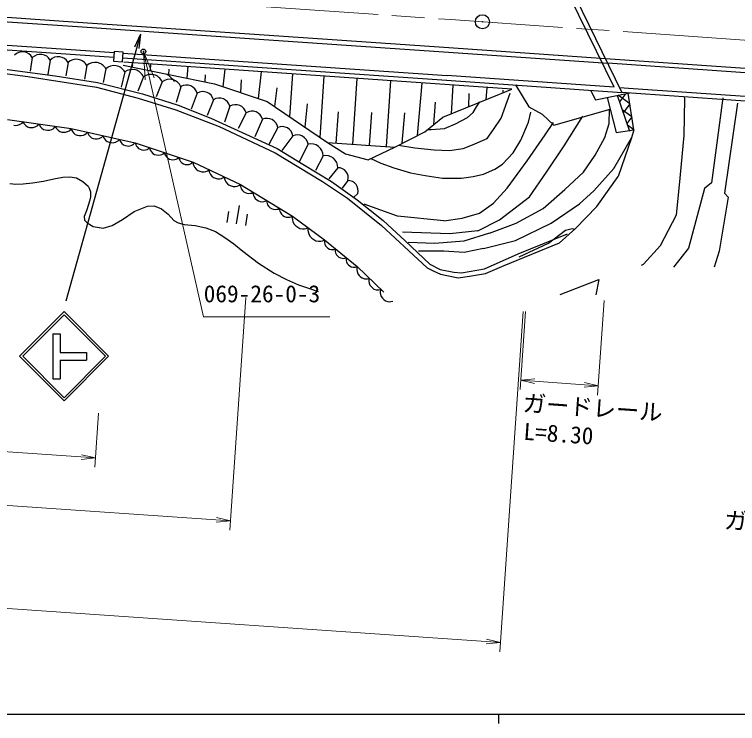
# Model space of a CAD drawing. Units: millimetres, scale not verified. Extents: x 40000 to 680000, y 20000 to 380000.
# Drawn here: x 316194 to 393608, y 204000 to 279880 of the extents above; entities that cross this region are included whole.
import ezdxf
from ezdxf.enums import TextEntityAlignment as Align

# ---------------------------------------------------------------- set-up
doc = ezdxf.new("R2010")
doc.units = ezdxf.units.MM
doc.header["$LTSCALE"] = 1000
doc.header["$PDMODE"] = 32
doc.header["$PDSIZE"] = 500
doc.linetypes.add('CHAIN', pattern=[18.5, 12, -1.5, 3.5, -1.5])
for name, color, linetype, lineweight in [('M-BGD', 7, 'Continuous', 25), ('M-BMK', 2, 'CHAIN', 13), ('M-BMK-SRVR', 3, 'Continuous', 25), ('M-STR-HTXT', 7, 'Continuous', 13), ('M-STR-STR1', 1, 'Continuous', 25), ('M-STR-STRC', 7, 'Continuous', 25), ('M-TTL-BAND', 7, 'Continuous', 25)]:
    doc.layers.add(name, color=color, linetype=linetype, lineweight=lineweight)
doc.layers.add('M-OTRS', color=6, linetype='Continuous')
doc.styles.add('ＭＳ ゴシック', font='')
doc.styles.get('ＭＳ ゴシック').set_extended_font_data('MS Gothic')

# ---------------------------------------------------------------- blocks, each defined once
blk = doc.blocks.new('open_arrow')
at = {"color": 0, "linetype": 'Continuous', "lineweight": -2}
blk.add_lwpolyline([(7.5, 1.25), (0, 0), (7.5, -1.25)], dxfattribs=at)

msp = doc.modelspace()

# ---------------------------------------------------------------- linework, layer by layer
at = {"layer": 'M-BGD'}
for p, q in [((375649, 282956), (381236, 271540)), ((380406, 272099), (375327, 282478)), ((303034, 280446), (322987, 279073)), ((303000, 279947), (322953, 278575)), ((322987, 279073), (342940, 277701)), ((322953, 278575), (342906, 277202)), ((302828, 277453), (322781, 276080)), ((342906, 277202), (362674, 275843)), ((342940, 277701), (362708, 276342)), ((302794, 276954), (322747, 275582)), ((322781, 276080), (326856, 275800)), ((326864, 275906), (326789, 274868)), ((327849, 275835), (326864, 275906)), ((327774, 274797), (327849, 275835)), ((327841, 275733), (342734, 274708)), ((362670, 275843), (379712, 274653)), ((362705, 276342), (379458, 275172)), ((318106, 275258), (317882, 273795)), ((320018, 275001), (319782, 273473)), ((322747, 275582), (326820, 275302)), ((326789, 274868), (327774, 274797)), ((326828, 275405), (326858, 275399)), ((327805, 275234), (342700, 274209)), ((306101, 274692), (317628, 273244)), ((310417, 274662), (320563, 273298)), ((321930, 274744), (321694, 273298)), ((323957, 274405), (323693, 272960)), ((325983, 274066), (325687, 272598)), ((327845, 274467), (337600, 272462)), ((369448, 271871), (327913, 274782)), ((328820, 274267), (328866, 274489)), ((330771, 273866), (330788, 274580)), ((334673, 273063), (334784, 274300)), ((334675, 274308), (334781, 274263)), ((342700, 274209), (362468, 272850)), ((342734, 274708), (362503, 273349)), ((320563, 273298), (325078, 272593)), ((328010, 273727), (327609, 272094)), ((332476, 273515), (332650, 273404)), ((332650, 273404), (333094, 273005)), ((332722, 273464), (332766, 274031)), ((336624, 272662), (336663, 273413)), ((338543, 272145), (338737, 274023)), ((342316, 270881), (342625, 273751)), ((345684, 268917), (345984, 273516)), ((348916, 266719), (349367, 273279)), ((380406, 272099), (362496, 273349)), ((317628, 273244), (324975, 272102)), ((325078, 272593), (329903, 271383)), ((330013, 273202), (329419, 271684)), ((332016, 272678), (331372, 271050)), ((333094, 273005), (333323, 272691)), ((340430, 271513), (340498, 272869)), ((352419, 265991), (352887, 273032)), ((356013, 265752), (356480, 272780)), ((359335, 266920), (359842, 272544)), ((362461, 272850), (381236, 271540)), ((324975, 272102), (329438, 270909)), ((334019, 272153), (333498, 270465)), ((337600, 272462), (343259, 270565)), ((344067, 270016), (344312, 272043)), ((362072, 268873), (369448, 271871)), ((362994, 269248), (363146, 272313)), ((366682, 270747), (366809, 272056)), ((368526, 271497), (368526, 271781)), ((369828, 272336), (371262, 269984)), ((377872, 271774), (378387, 270740)), ((329903, 271383), (333707, 270180)), ((335767, 271455), (335130, 269728)), ((364838, 269997), (364882, 271411)), ((368288, 268791), (369272, 271464)), ((378387, 270740), (382074, 271481)), ((379661, 270996), (380603, 267231)), ((382068, 267345), (380746, 271214)), ((382076, 270323), (380834, 271232)), ((381617, 271389), (380982, 270522)), ((382508, 267527), (381902, 271446)), ((387949, 270861), (387931, 271072)), ((329438, 270909), (333474, 269673)), ((333707, 270180), (337234, 268767)), ((337514, 270756), (336824, 269058)), ((343259, 270565), (349724, 266170)), ((347300, 267818), (347553, 270313)), ((361107, 268101), (361271, 270496)), ((365665, 269999), (366021, 270545)), ((382076, 270323), (381377, 269368)), ((387909, 266929), (387949, 270861)), ((392036, 270944), (390820, 261868)), ((393605, 270391), (392217, 260764)), ((333474, 269673), (338101, 267880)), ((339262, 270057), (338690, 268360)), ((350622, 266110), (350902, 269468)), ((365293, 269378), (365665, 269999)), ((371241, 268370), (371473, 269413)), ((371262, 269984), (372693, 269227)), ((373946, 268029), (379960, 269732)), ((379881, 268210), (379912, 269704)), ((382292, 268925), (381273, 269671)), ((315447, 268654), (322258, 267669)), ((337234, 268767), (344310, 265541)), ((341009, 269359), (340128, 267680)), ((342757, 268660), (341914, 266792)), ((354216, 265871), (354450, 269389)), ((357719, 266101), (357993, 269353)), ((360142, 267330), (362072, 268873)), ((363425, 268169), (364705, 268840)), ((364705, 268840), (365293, 269378)), ((367469, 267567), (368288, 268791)), ((372693, 269227), (373946, 268029)), ((375048, 265830), (377051, 268988)), ((382292, 268925), (381771, 268214)), ((316115, 268042), (316316, 268013)), ((316316, 268013), (316523, 268017)), ((316523, 268017), (316740, 268089)), ((316740, 268089), (316889, 268170)), ((316889, 268170), (317004, 268257)), ((317004, 268257), (317130, 268410)), ((317130, 268410), (317206, 268227)), ((317206, 268227), (317293, 268112)), ((317293, 268112), (317413, 267992)), ((317413, 267992), (317600, 267861)), ((317600, 267861), (317797, 267799)), ((318422, 267846), (318571, 267927)), ((318571, 267927), (318687, 268013)), ((318687, 268013), (318812, 268167)), ((318812, 268167), (318893, 267973)), ((318893, 267973), (318985, 267851)), ((320461, 267747), (320594, 267910)), ((320594, 267910), (320670, 267727)), ((338101, 267880), (344113, 265080)), ((362235, 267687), (363425, 268169)), ((370423, 266442), (371241, 268370)), ((373002, 266984), (373903, 268336)), ((379399, 266715), (379881, 268210)), ((382508, 267527), (381838, 268018)), ((317797, 267799), (317999, 267769)), ((317999, 267769), (318206, 267774)), ((318206, 267774), (318422, 267846)), ((318985, 267851), (319112, 267724)), ((319112, 267724), (319310, 267586)), ((319310, 267586), (319519, 267519)), ((319519, 267519), (319733, 267488)), ((319733, 267488), (319952, 267493)), ((319952, 267493), (320181, 267569)), ((320181, 267569), (320339, 267655)), ((320339, 267655), (320461, 267747)), ((320670, 267727), (320757, 267611)), ((320757, 267611), (320877, 267491)), ((320877, 267491), (321064, 267361)), ((321064, 267361), (321261, 267298)), ((321261, 267298), (321463, 267269)), ((321463, 267269), (321670, 267273)), ((321670, 267273), (321886, 267345)), ((321886, 267345), (322035, 267426)), ((322035, 267426), (322151, 267513)), ((322151, 267513), (322276, 267666)), ((322258, 267669), (322324, 267470)), ((322258, 267669), (329135, 266137)), ((322324, 267470), (322406, 267341)), ((322406, 267341), (322523, 267204)), ((322523, 267204), (322711, 267052)), ((323742, 267043), (323871, 267125)), ((323871, 267125), (324015, 267278)), ((324015, 267278), (324078, 267089)), ((324078, 267089), (324155, 266968)), ((344382, 267773), (343432, 265972)), ((356911, 265692), (360142, 267330)), ((360455, 267580), (360798, 267567)), ((360798, 267567), (362235, 267687)), ((366788, 266612), (367469, 267567)), ((380603, 267231), (382508, 267527)), ((382508, 267527), (382245, 266684)), ((322711, 267052), (322914, 266970)), ((322914, 266970), (323125, 266923)), ((323125, 266923), (323343, 266911)), ((323343, 266911), (323578, 266969)), ((323578, 266969), (323742, 267043)), ((324155, 266968), (324266, 266839)), ((324266, 266839), (324443, 266695)), ((324443, 266695), (324634, 266617)), ((324634, 266617), (324833, 266573)), ((324833, 266573), (325040, 266562)), ((325040, 266562), (325261, 266617)), ((325261, 266617), (325416, 266687)), ((325416, 266687), (325538, 266764)), ((325538, 266764), (325674, 266908)), ((325674, 266908), (325741, 266709)), ((325741, 266709), (325823, 266580)), ((325823, 266580), (325940, 266443)), ((325940, 266443), (326127, 266291)), ((327158, 266282), (327287, 266364)), ((327287, 266364), (327431, 266517)), ((327431, 266517), (327494, 266328)), ((327494, 266328), (327571, 266207)), ((346008, 266885), (344817, 265320)), ((365222, 265925), (366788, 266612)), ((369571, 265069), (370423, 266442)), ((371085, 264207), (373002, 266984)), ((378382, 264839), (379399, 266715)), ((380364, 263398), (382245, 266684)), ((382245, 266684), (380836, 262544)), ((387407, 261628), (387909, 266929)), ((326127, 266291), (326330, 266209)), ((326330, 266209), (326541, 266162)), ((326541, 266162), (326760, 266150)), ((326760, 266150), (326994, 266208)), ((326994, 266208), (327158, 266282)), ((327571, 266207), (327682, 266078)), ((327682, 266078), (327859, 265934)), ((327859, 265934), (328051, 265856)), ((328051, 265856), (328250, 265812)), ((328250, 265812), (328456, 265801)), ((328456, 265801), (328678, 265856)), ((328678, 265856), (328832, 265926)), ((328832, 265926), (328954, 266003)), ((328954, 266003), (329091, 266147)), ((329135, 266137), (329175, 265955)), ((329135, 266137), (335310, 264066)), ((329175, 265955), (329236, 265833)), ((329236, 265833), (329327, 265701)), ((329327, 265701), (329478, 265549)), ((329478, 265549), (329650, 265458)), ((330510, 265507), (330652, 265628)), ((330652, 265628), (330695, 265435)), ((344310, 265541), (347053, 263846)), ((347633, 265998), (346687, 264118)), ((349724, 266170), (356911, 265692)), ((349724, 266170), (351648, 264969)), ((354046, 264318), (356911, 265692)), ((357326, 265902), (359051, 265594)), ((359051, 265594), (361146, 265388)), ((364248, 265530), (365222, 265925)), ((373167, 262994), (375048, 265830)), ((329650, 265458), (329832, 265397)), ((329832, 265397), (330024, 265366)), ((330024, 265366), (330237, 265396)), ((330237, 265396), (330389, 265447)), ((330389, 265447), (330510, 265507)), ((330695, 265435), (330759, 265305)), ((330759, 265305), (330856, 265166)), ((330856, 265166), (331017, 265004)), ((331017, 265004), (331199, 264907)), ((331199, 264907), (331393, 264842)), ((331393, 264842), (331597, 264809)), ((331597, 264809), (331823, 264841)), ((331823, 264841), (331984, 264895)), ((331984, 264895), (332113, 264959)), ((332113, 264959), (332264, 265088)), ((332264, 265088), (332304, 264905)), ((332304, 264905), (332365, 264784)), ((332365, 264784), (332456, 264652)), ((344113, 265080), (349170, 261993)), ((351648, 264969), (354046, 264318)), ((361146, 265388), (362776, 265315)), ((362776, 265315), (364248, 265530)), ((368439, 263872), (369571, 265069)), ((377126, 263016), (378382, 264839)), ((332456, 264652), (332607, 264500)), ((332607, 264500), (332779, 264409)), ((332779, 264409), (332961, 264348)), ((332961, 264348), (333153, 264317)), ((333153, 264317), (333366, 264347)), ((333366, 264347), (333518, 264397)), ((333518, 264397), (333639, 264458)), ((333639, 264458), (333781, 264579)), ((333781, 264579), (333821, 264397)), ((333821, 264397), (333882, 264275)), ((333882, 264275), (333972, 264143)), ((333972, 264143), (334124, 263991)), ((334124, 263991), (334296, 263900)), ((335156, 263949), (335298, 264070)), ((335310, 264066), (335333, 263846)), ((335310, 264066), (340389, 261691)), ((349230, 264737), (348438, 263171)), ((354353, 264465), (355410, 263981)), ((368934, 261281), (371085, 264207)), ((334296, 263900), (334478, 263839)), ((334478, 263839), (334670, 263808)), ((334670, 263808), (334883, 263838)), ((334883, 263838), (335035, 263889)), ((335035, 263889), (335156, 263949)), ((335333, 263846), (335388, 263694)), ((335388, 263694), (335477, 263527)), ((335477, 263527), (335635, 263327)), ((335635, 263327), (335826, 263196)), ((336847, 263137), (337031, 263261)), ((337031, 263261), (337053, 263052)), ((347053, 263846), (350136, 261991)), ((350828, 263475), (349842, 262278)), ((355410, 263981), (356820, 263462)), ((356820, 263462), (358580, 262940)), ((366417, 262801), (367617, 263339)), ((367617, 263339), (368439, 263872)), ((378234, 261018), (380364, 263398)), ((320393, 262278), (321371, 262475)), ((321371, 262475), (322129, 262512)), ((322129, 262512), (322823, 262391)), ((335826, 263196), (336032, 263099)), ((336032, 263099), (336255, 263037)), ((336255, 263037), (336510, 263044)), ((336510, 263044), (336696, 263082)), ((336696, 263082), (336847, 263137)), ((337053, 263052), (337105, 262909)), ((337105, 262909), (337189, 262750)), ((337189, 262750), (337339, 262561)), ((337339, 262561), (337520, 262437)), ((337520, 262437), (337715, 262345)), ((338487, 262381), (338662, 262499)), ((338662, 262499), (338684, 262278)), ((358580, 262940), (360167, 262640)), ((360167, 262640), (362031, 262374)), ((364039, 262356), (365312, 262533)), ((365312, 262533), (366417, 262801)), ((371329, 260349), (373167, 262994)), ((375113, 261161), (377126, 263016)), ((378530, 259314), (380836, 262544)), ((315701, 261793), (316325, 261722)), ((316325, 261722), (317132, 261738)), ((317132, 261738), (318112, 261870)), ((318112, 261870), (319307, 262046)), ((319307, 262046), (320393, 262278)), ((322823, 262391), (323513, 262015)), ((323513, 262015), (324068, 261500)), ((337715, 262345), (337926, 262286)), ((337926, 262286), (338168, 262293)), ((338168, 262293), (338344, 262329)), ((338344, 262329), (338487, 262381)), ((338684, 262278), (338739, 262127)), ((338739, 262127), (338829, 261959)), ((338829, 261959), (338987, 261759)), ((338987, 261759), (339177, 261628)), ((340199, 261570), (340383, 261694)), ((340389, 261691), (340388, 261504)), ((340389, 261691), (345954, 258312)), ((349170, 261993), (351849, 260233)), ((350136, 261991), (352895, 260040)), ((351892, 262106), (351272, 261303)), ((362031, 262374), (364039, 262356)), ((390820, 261868), (390089, 261272)), ((324068, 261500), (324192, 261292)), ((324192, 261292), (324335, 260915)), ((324335, 260915), (324353, 260381)), ((339177, 261628), (339384, 261532)), ((339384, 261532), (339607, 261470)), ((339607, 261470), (339861, 261476)), ((339861, 261476), (340047, 261515)), ((340047, 261515), (340199, 261570)), ((340388, 261504), (340420, 261373)), ((340420, 261373), (340479, 261224)), ((340479, 261224), (340594, 261042)), ((340594, 261042), (340741, 260915)), ((340741, 260915), (340905, 260816)), ((367482, 259702), (368934, 261281)), ((372808, 259120), (375113, 261161)), ((376671, 259614), (378234, 261018)), ((387056, 258422), (387407, 261628)), ((390089, 261272), (388346, 254875)), ((324353, 260381), (324226, 259894)), ((340905, 260816), (341086, 260743)), ((341086, 260743), (341300, 260726)), ((341300, 260726), (341459, 260741)), ((341459, 260741), (341591, 260774)), ((341591, 260774), (341756, 260861)), ((341756, 260861), (341755, 260662)), ((341755, 260662), (341789, 260522)), ((341789, 260522), (341853, 260364)), ((341853, 260364), (341974, 260171)), ((341974, 260171), (342131, 260036)), ((351849, 260233), (355504, 257287)), ((352957, 260736), (352497, 260280)), ((368134, 257906), (371329, 260349)), ((392590, 260323), (391627, 254546)), ((392217, 260764), (392590, 260323)), ((324226, 259894), (323931, 258978)), ((328993, 258794), (330452, 259376)), ((330452, 259376), (331167, 259416)), ((331167, 259416), (331927, 259094)), ((340235, 259444), (339926, 257468)), ((342131, 260036), (342305, 259931)), ((342305, 259931), (342497, 259854)), ((342497, 259854), (342725, 259835)), ((342725, 259835), (342894, 259852)), ((342894, 259852), (343034, 259886)), ((343034, 259886), (343209, 259978)), ((343209, 259978), (343208, 259792)), ((343208, 259792), (343241, 259660)), ((343241, 259660), (343300, 259511)), ((343300, 259511), (343414, 259330)), ((352895, 260040), (355665, 257834)), ((357186, 258297), (353620, 259589)), ((365993, 258631), (367482, 259702)), ((373656, 257530), (376671, 259614)), ((323931, 258978), (323642, 258263)), ((327771, 257946), (328993, 258794)), ((331927, 259094), (332645, 258501)), ((339123, 258808), (338938, 257623)), ((343414, 259330), (343562, 259203)), ((343562, 259203), (343726, 259103)), ((343726, 259103), (343907, 259031)), ((343907, 259031), (344121, 259013)), ((344121, 259013), (344280, 259029)), ((344280, 259029), (344412, 259061)), ((344412, 259061), (344577, 259148)), ((344577, 259148), (344576, 258961)), ((344576, 258961), (344608, 258829)), ((344608, 258829), (344668, 258681)), ((344668, 258681), (344782, 258499)), ((364122, 258096), (365993, 258631)), ((369909, 257561), (372808, 259120)), ((376271, 256991), (378530, 259314)), ((323642, 258263), (323707, 257873)), ((323707, 257873), (323990, 257576)), ((326659, 257310), (327771, 257946)), ((332645, 258501), (333252, 257849)), ((333252, 257849), (333715, 257573)), ((341099, 258499), (340913, 257313)), ((344782, 258499), (344930, 258372)), ((344930, 258372), (345094, 258273)), ((345094, 258273), (345274, 258200)), ((345274, 258200), (345488, 258183)), ((345488, 258183), (345648, 258198)), ((345648, 258198), (345779, 258230)), ((345779, 258230), (345945, 258317)), ((345954, 258312), (345930, 258068)), ((345930, 258068), (345955, 257892)), ((345954, 258312), (349395, 255748)), ((345955, 257892), (346015, 257690)), ((355665, 257834), (358031, 255640)), ((362151, 257782), (357186, 258297)), ((362151, 257782), (364122, 258096)), ((365818, 256718), (368134, 257906)), ((385362, 255173), (387056, 258422)), ((323990, 257576), (324611, 257175)), ((324611, 257175), (325674, 257008)), ((325674, 257008), (326659, 257310)), ((333715, 257573), (334346, 257399)), ((334346, 257399), (335545, 257287)), ((335545, 257287), (336699, 257041)), ((336699, 257041), (337722, 256638)), ((346015, 257690), (346142, 257439)), ((346142, 257439), (346319, 257254)), ((346319, 257254), (346521, 257104)), ((346521, 257104), (346748, 256987)), ((347412, 256964), (347638, 257057)), ((347638, 257057), (347613, 256802)), ((355504, 257287), (358404, 254577)), ((367069, 256490), (369909, 257561)), ((369841, 255675), (373656, 257530)), ((337722, 256638), (338729, 256026)), ((346748, 256987), (347025, 256938)), ((347025, 256938), (347235, 256938)), ((347235, 256938), (347412, 256964)), ((347613, 256802), (347639, 256617)), ((347639, 256617), (347702, 256406)), ((347702, 256406), (347835, 256143)), ((362820, 256396), (357754, 256569)), ((365818, 256718), (362820, 256396)), ((367069, 256490), (364299, 255617)), ((370138, 254265), (375396, 256401)), ((373381, 255389), (375193, 256789)), ((374537, 255443), (376271, 256991)), ((375193, 256789), (375887, 256985)), ((375887, 256985), (376173, 256921)), ((338729, 256026), (339673, 255327)), ((347835, 256143), (348020, 255950)), ((348020, 255950), (348232, 255792)), ((348232, 255792), (348470, 255669)), ((348470, 255669), (348760, 255618)), ((348760, 255618), (348980, 255618)), ((348980, 255618), (349165, 255645)), ((349165, 255645), (349402, 255743)), ((349395, 255748), (349370, 255575)), ((349370, 255575), (349383, 255448)), ((349395, 255748), (352898, 252893)), ((358031, 255640), (360658, 253146)), ((361188, 255357), (358363, 255483)), ((364299, 255617), (361188, 255357)), ((366402, 254837), (369841, 255675)), ((339673, 255327), (340652, 254542)), ((349383, 255448), (349419, 255303)), ((349419, 255303), (349502, 255119)), ((349502, 255119), (349623, 254982)), ((349623, 254982), (349762, 254868)), ((349762, 254868), (349921, 254778)), ((349921, 254778), (350117, 254734)), ((350117, 254734), (350267, 254728)), ((350267, 254728), (350393, 254741)), ((350393, 254741), (350558, 254800)), ((350558, 254800), (350533, 254627)), ((366402, 254837), (364331, 254409)), ((370217, 253926), (373381, 255389)), ((371578, 254233), (374537, 255443)), ((383541, 253175), (385362, 255173)), ((388346, 254875), (386761, 252836)), ((340652, 254542), (342331, 253258)), ((350533, 254627), (350546, 254500)), ((350546, 254500), (350582, 254355)), ((350582, 254355), (350665, 254171)), ((350665, 254171), (350785, 254034)), ((350785, 254034), (350925, 253921)), ((350925, 253921), (351083, 253830)), ((358404, 254577), (360376, 252765)), ((362158, 254541), (359455, 254540)), ((364331, 254409), (362158, 254541)), ((366531, 252665), (370138, 254265)), ((368624, 252999), (371578, 254233)), ((391627, 254546), (391111, 252831)), ((342331, 253258), (343999, 252179)), ((351083, 253830), (351280, 253786)), ((351280, 253786), (351429, 253780)), ((351429, 253780), (351556, 253793)), ((351556, 253793), (351721, 253852)), ((351721, 253852), (351696, 253679)), ((351696, 253679), (351708, 253553)), ((351708, 253553), (351745, 253407)), ((351745, 253407), (351827, 253224)), ((351827, 253224), (351948, 253087)), ((360658, 253146), (361787, 252597)), ((383317, 253063), (383541, 253175)), ((351948, 253087), (352087, 252973)), ((352087, 252973), (352246, 252882)), ((352246, 252882), (352442, 252838)), ((352442, 252838), (352592, 252832)), ((352592, 252832), (352719, 252845)), ((352719, 252845), (352883, 252905)), ((352898, 252893), (352850, 252688)), ((352850, 252688), (352852, 252536)), ((352852, 252536), (352880, 252358)), ((352898, 252893), (355725, 250148)), ((360376, 252765), (361015, 252442)), ((361015, 252442), (361821, 252088)), ((361787, 252597), (363246, 252288)), ((364066, 252240), (366531, 252665)), ((366642, 252144), (368624, 252999)), ((343999, 252179), (345312, 251508)), ((352880, 252358), (352960, 252130)), ((352960, 252130), (353090, 251954)), ((353090, 251954), (353245, 251803)), ((353245, 251803), (353425, 251679)), ((353425, 251679), (353655, 251606)), ((353655, 251606), (353834, 251583)), ((353986, 251585), (354189, 251639)), ((354189, 251639), (354144, 251446)), ((361821, 252088), (363684, 251695)), ((363246, 252288), (364066, 252240)), ((363684, 251695), (364900, 251859)), ((364900, 251859), (366642, 252144)), ((345312, 251508), (346621, 250938)), ((346621, 250938), (347777, 250555)), ((353834, 251583), (353986, 251585)), ((354144, 251446), (354146, 251302)), ((354146, 251302), (354173, 251134)), ((354173, 251134), (354248, 250919)), ((354248, 250919), (354371, 250752)), ((374604, 249917), (378758, 251503)), ((378758, 251503), (378448, 249870)), ((347777, 250555), (348723, 250233)), ((354371, 250752), (354517, 250610)), ((354517, 250610), (354687, 250492)), ((354687, 250492), (354904, 250423)), ((354904, 250423), (355073, 250402)), ((355073, 250402), (355217, 250404)), ((355217, 250404), (355409, 250455)), ((355409, 250455), (355361, 250250)), ((355361, 250250), (355363, 250098)), ((355363, 250098), (355391, 249920)), ((355391, 249920), (355471, 249692)), ((355471, 249692), (355601, 249516)), ((355601, 249516), (355756, 249365)), ((355756, 249365), (355936, 249241)), ((355936, 249241), (356166, 249168)), ((356166, 249168), (356345, 249145)), ((356345, 249145), (356498, 249147)), ((356498, 249147), (356700, 249201))]:
    msp.add_line(p, q, dxfattribs=at)
for centre, radius, start, end in [((317054, 274670), 1206, 29.2153, 135.47549), ((318966, 274413), 1206, 29.2153, 135.47549), ((320878, 274156), 1206, 29.2153, 135.47549), ((322810, 273780), 1306, 28.59314, 132.39767), ((324837, 273441), 1306, 28.59314, 132.39767), ((326864, 273102), 1306, 28.59314, 132.39767), ((328803, 272669), 1322, 23.77279, 126.88174), ((330806, 272145), 1322, 23.77279, 126.88174), ((332809, 271620), 1322, 23.77279, 126.88174), ((334631, 271149), 1176, 15.08078, 121.34097), ((336378, 270450), 1176, 15.08078, 121.34097), ((338126, 269751), 1176, 15.08078, 121.34097), ((339873, 269053), 1176, 15.08078, 121.34097), ((341621, 268354), 1176, 15.08078, 121.34097), ((343236, 267607), 1158, 8.23605, 114.49624), ((344862, 266719), 1158, 8.23605, 114.49624), ((346488, 265832), 1158, 8.23605, 114.49624), ((347945, 264751), 1285, 359.36917, 104.04113), ((349542, 263490), 1285, 359.36917, 104.04113), ((350846, 262391), 1084, 344.73007, 90.99026), ((351911, 261022), 1084, 344.73007, 90.99026)]:
    msp.add_arc(centre, radius, start, end, dxfattribs=at)
at = {"layer": 'M-BMK'}
for p, q in [((343146, 280694), (362914, 279335)), ((362914, 279335), (382866, 277942)), ((382866, 277942), (398643, 276840))]:
    msp.add_line(p, q, dxfattribs=at)
at = {"layer": 'M-BMK-SRVR'}
for radius in [750, 30]:
    msp.add_circle((366291, 279099), radius, dxfattribs=at)
at = {"layer": 'M-OTRS'}
msp.add_point((330001, 275919), dxfattribs=at)
at = {"layer": 'M-STR-HTXT'}
for p, q in [((340965, 249608), (339251, 224685)), ((379324, 249265), (378619, 239155)), ((370656, 248106), (368152, 211690)), ((370922, 248088), (370339, 239734)), ((118135, 240893), (339319, 225682)), ((370409, 240731), (378688, 240153)), ((325190, 237221), (324791, 231420)), ((263106, 236665), (324859, 232418)), ((117382, 229938), (368220, 212688))]:
    msp.add_line(p, q, dxfattribs=at)
msp.add_lwpolyline([(330001, 275919), (336446, 247527), (349957, 247527)], dxfattribs=at)
at = {"layer": 'M-STR-STR1'}
for p, q in [((375649, 282956), (381236, 271540)), ((379458, 275172), (400034, 273736)), ((398399, 273348), (379712, 274653)), ((380982, 272058), (382448, 271956)), ((382448, 271956), (398225, 270855)), ((398191, 270356), (381236, 271540))]:
    msp.add_line(p, q, dxfattribs=at)
at = {"layer": 'M-STR-STRC'}
for p, q in [((329679, 277758), (321700, 249183)), ((329679, 277758), (329035, 276380)), ((329679, 277758), (329516, 276246)), ((321507, 248076), (316734, 243303)), ((321507, 247735), (317075, 243303)), ((326280, 243303), (321507, 248076)), ((325939, 243303), (321507, 247735)), ((320302, 245712), (320302, 240894)), ((320302, 245712), (321105, 245712)), ((321105, 245712), (321105, 243705)), ((316734, 243303), (321507, 238530)), ((317075, 243303), (321507, 238871)), ((321105, 243705), (323916, 243705)), ((321507, 238530), (326280, 243303)), ((321507, 238871), (325939, 243303)), ((323916, 243705), (323916, 242902)), ((321105, 242902), (321105, 240894)), ((321105, 242902), (323916, 242902)), ((320302, 240894), (321105, 240894))]:
    msp.add_line(p, q, dxfattribs=at)
at = {"layer": 'M-TTL-BAND'}
for p, q in [((40000, 205000), (579000, 205000)), ((368000, 205000), (368000, 204000))]:
    msp.add_line(p, q, dxfattribs=at)

# ---------------------------------------------------------------- block references
at = {"layer": 'M-STR-HTXT'}
for p, xscale, yscale, rotation in [((330001, 275919), 400, 400, 282.8), ((370409, 240731), 200, 200, 356), ((378688, 240153), 200, 200, 176), ((324859, 232418), 200, 200, 176.1), ((339319, 225682), 200, 200, 176.1), ((368220, 212688), 200, 200, 176.1)]:
    msp.add_blockref('open_arrow', p, dxfattribs=dict(at, xscale=xscale, yscale=yscale, rotation=rotation))

# ---------------------------------------------------------------- texts
at = {"layer": 'M-STR-HTXT', "style": 'ＭＳ ゴシック'}
msp.add_text('069-26-0-3', height=1833, dxfattribs=at).set_placement((336457, 248527), align=Align.BOTTOM_LEFT)
for s, rotation, p in [('ガードレール', 356.006, (370518, 236865)), ('L=8.30', 356.006, (370610, 233823)), ('ガードレール', 356.186, (392086, 224330))]:
    msp.add_text(s, height=1833, rotation=rotation, dxfattribs=at).set_placement(p, align=Align.BOTTOM_LEFT)

doc.saveas('drawing.dxf')
